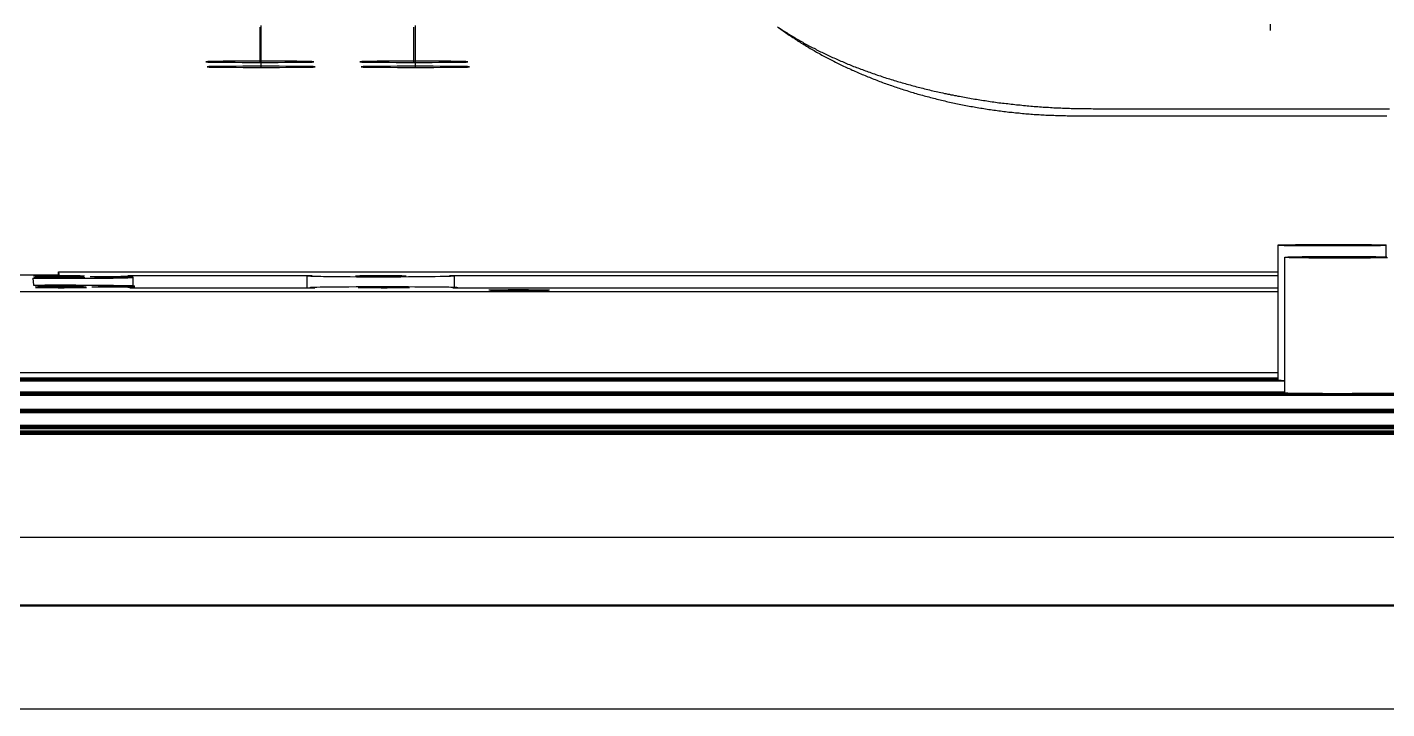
# Model space of a CAD drawing. Header units: millimetres. Extents: x -226 to 218, y -316 to 313.
# Drawn here: x 33.2 to 133.5, y -265.3 to -215.1 of the extents above; entities that cross this region are included whole.
import ezdxf

# ---------------------------------------------------------------- set-up
doc = ezdxf.new("R2010")
doc.units = ezdxf.units.MM
doc.layers.add('SKETCH', color=5, linetype='Continuous')
doc.layers.add('VISIBLE', color=7, linetype='Continuous')

msp = doc.modelspace()

# ---------------------------------------------------------------- linework, layer by layer
at = {"layer": 'SKETCH', "flags": 128}
for points in [[(50.42, -217.61), (50.42, -217.37), (50.42, -217.14), (50.42, -216.91), (50.42, -216.67), (50.42, -216.44), (50.42, -216.2), (50.42, -215.97), (50.42, -215.74), (50.42, -215.5), (50.42, -215.27), (50.42, -215.04)], [(50.5, -217.97), (50.5, -217.74), (50.5, -217.51), (50.5, -217.27), (50.5, -217.04), (50.5, -216.81), (50.5, -216.57), (50.5, -216.34), (50.5, -216.1), (50.5, -215.87), (50.5, -215.64), (50.5, -215.4), (50.5, -215.17), (50.5, -214.93)], [(61.77, -217.61), (61.77, -217.37), (61.77, -217.14), (61.77, -216.91), (61.77, -216.67), (61.77, -216.44), (61.77, -216.2), (61.77, -215.97), (61.77, -215.74), (61.77, -215.5), (61.77, -215.27), (61.77, -215.04)], [(61.88, -217.97), (61.88, -217.74), (61.88, -217.51), (61.88, -217.27), (61.88, -217.04), (61.88, -216.81), (61.88, -216.57), (61.88, -216.34), (61.88, -216.1), (61.88, -215.87), (61.88, -215.64), (61.88, -215.4), (61.88, -215.17), (61.88, -214.93)], [(88.59, -215.02), (88.67, -215.08), (88.76, -215.14), (88.84, -215.2), (88.93, -215.27), (89.01, -215.33), (89.1, -215.39), (89.19, -215.45), (89.28, -215.51), (89.36, -215.57), (89.45, -215.63), (89.54, -215.69), (89.63, -215.75), (89.72, -215.81), (89.81, -215.87), (89.9, -215.93), (89.99, -215.99), (90.08, -216.05), (90.17, -216.1), (90.26, -216.16), (90.35, -216.22), (90.45, -216.28), (90.54, -216.33), (90.63, -216.39), (90.73, -216.45), (90.82, -216.5), (90.91, -216.56), (91.01, -216.62), (91.1, -216.67), (91.2, -216.73), (91.29, -216.78), (91.39, -216.84), (91.48, -216.89), (91.58, -216.94), (91.68, -217), (91.77, -217.05), (91.87, -217.11), (91.97, -217.16), (92.07, -217.21), (92.17, -217.26), (92.26, -217.32), (92.36, -217.37), (92.46, -217.42), (92.56, -217.47), (92.66, -217.52), (92.76, -217.57), (92.86, -217.62), (92.96, -217.67), (93.07, -217.72), (93.17, -217.77), (93.27, -217.82), (93.37, -217.87), (93.47, -217.92), (93.58, -217.97), (93.68, -218.02), (93.78, -218.07), (93.89, -218.11), (93.99, -218.16), (94.09, -218.21), (94.2, -218.25), (94.3, -218.3), (94.41, -218.35), (94.51, -218.39), (94.62, -218.44), (94.73, -218.48), (94.83, -218.53), (94.94, -218.57), (95.05, -218.62), (95.15, -218.66), (95.26, -218.71), (95.37, -218.75), (95.48, -218.79), (95.58, -218.84), (95.69, -218.88), (95.8, -218.92), (95.91, -218.96), (96.02, -219), (96.13, -219.05), (96.24, -219.09), (96.35, -219.13), (96.46, -219.17), (96.57, -219.21), (96.68, -219.25), (96.79, -219.29), (96.9, -219.33), (97.01, -219.36), (97.12, -219.4), (97.24, -219.44), (97.35, -219.48), (97.46, -219.52), (97.57, -219.55), (97.69, -219.59), (97.8, -219.63), (97.91, -219.66), (98.03, -219.7), (98.14, -219.73), (98.25, -219.77), (98.37, -219.81), (98.48, -219.84), (98.6, -219.87), (98.71, -219.91), (98.83, -219.94), (98.94, -219.98), (99.06, -220.01), (99.17, -220.04), (99.29, -220.07), (99.4, -220.11), (99.52, -220.14), (99.64, -220.17), (99.75, -220.2), (99.87, -220.23), (99.99, -220.26), (100.1, -220.29), (100.22, -220.32), (100.34, -220.35), (100.46, -220.38), (100.58, -220.41), (100.69, -220.44), (100.81, -220.46), (100.93, -220.49), (101.05, -220.52), (101.17, -220.55), (101.29, -220.57), (101.41, -220.6), (101.52, -220.63), (101.64, -220.65), (101.76, -220.68), (101.88, -220.7), (102, -220.73), (102.12, -220.75), (102.24, -220.77), (102.36, -220.8), (102.48, -220.82), (102.6, -220.84), (102.73, -220.87), (102.85, -220.89), (102.97, -220.91), (103.09, -220.93), (103.21, -220.95), (103.33, -220.97), (103.45, -220.99), (103.58, -221.02), (103.7, -221.03), (103.82, -221.05), (103.94, -221.07), (104.06, -221.09), (104.19, -221.11), (104.31, -221.13), (104.43, -221.15), (104.55, -221.16), (104.68, -221.18), (104.8, -221.2), (104.92, -221.21), (105.05, -221.23), (105.17, -221.25), (105.29, -221.26), (105.42, -221.28), (105.54, -221.29), (105.66, -221.31), (105.79, -221.32), (105.91, -221.33), (106.03, -221.35), (106.16, -221.36), (106.28, -221.37), (106.41, -221.38), (106.53, -221.4), (106.66, -221.41), (106.78, -221.42), (106.9, -221.43), (107.03, -221.44), (107.15, -221.45), (107.28, -221.46), (107.4, -221.47), (107.53, -221.48), (107.65, -221.49), (107.78, -221.5), (107.9, -221.5), (108.02, -221.51), (108.14, -221.52), (108.26, -221.52), (108.38, -221.53), (108.5, -221.53), (108.62, -221.54), (108.74, -221.54), (108.86, -221.55), (108.98, -221.55), (109.1, -221.56), (109.22, -221.56), (109.34, -221.56), (109.46, -221.57), (109.59, -221.57), (109.71, -221.57), (109.84, -221.57), (109.97, -221.58), (110.1, -221.58), (110.24, -221.58), (110.38, -221.58), (110.52, -221.59), (110.66, -221.59), (110.85, -221.59), (111.05, -221.59), (111.26, -221.6), (111.47, -221.6), (111.69, -221.6), (111.9, -221.6), (112.13, -221.6), (112.35, -221.6), (112.58, -221.6), (112.81, -221.6), (113.04, -221.6), (113.28, -221.6), (113.51, -221.6), (113.75, -221.6), (113.99, -221.6), (114.22, -221.59), (114.46, -221.59), (114.7, -221.59), (114.94, -221.59), (115.17, -221.59), (115.41, -221.59), (115.64, -221.59), (115.87, -221.59), (116.1, -221.59), (116.32, -221.59), (116.55, -221.59), (116.78, -221.59), (117, -221.59), (117.23, -221.59), (117.46, -221.59), (117.68, -221.59), (117.91, -221.59), (118.14, -221.59), (118.36, -221.59), (118.59, -221.59), (118.82, -221.59), (119.04, -221.59), (119.27, -221.59), (119.5, -221.59), (119.72, -221.59), (119.95, -221.59), (120.18, -221.59), (120.41, -221.59), (120.63, -221.59), (120.86, -221.59), (121.09, -221.59), (121.31, -221.59), (121.54, -221.59), (121.77, -221.59), (121.99, -221.59), (122.22, -221.59), (122.45, -221.59), (122.67, -221.59), (122.9, -221.59), (123.13, -221.59), (123.35, -221.59), (123.58, -221.59), (123.81, -221.59), (124.03, -221.59), (124.26, -221.59), (124.49, -221.59), (124.71, -221.59), (124.94, -221.59), (125.17, -221.59), (125.39, -221.59), (125.62, -221.59), (125.85, -221.59), (126.07, -221.59), (126.3, -221.59), (126.53, -221.59), (126.75, -221.59), (126.98, -221.59), (127.21, -221.59), (127.43, -221.59), (127.66, -221.59), (127.89, -221.59), (128.11, -221.59), (128.34, -221.59), (128.57, -221.59), (128.79, -221.59), (129.02, -221.59), (129.25, -221.59), (129.47, -221.59), (129.7, -221.59), (129.93, -221.59), (130.15, -221.59), (130.38, -221.59), (130.61, -221.59), (130.83, -221.59), (131.06, -221.59), (131.29, -221.59), (131.51, -221.59), (131.74, -221.59), (131.97, -221.59), (132.19, -221.59), (132.42, -221.59), (132.65, -221.59), (132.87, -221.59), (133.1, -221.59), (133.33, -221.59), (133.55, -221.59)], [(88.62, -215.05), (88.71, -215.1), (88.79, -215.16), (88.87, -215.21), (88.96, -215.27), (89.04, -215.32), (89.13, -215.38), (89.21, -215.43), (89.3, -215.48), (89.38, -215.54), (89.47, -215.59), (89.55, -215.64), (89.64, -215.7), (89.73, -215.75), (89.82, -215.8), (89.91, -215.85), (90, -215.91), (90.09, -215.96), (90.18, -216.01), (90.27, -216.06), (90.36, -216.11), (90.45, -216.16), (90.54, -216.22), (90.63, -216.27), (90.73, -216.32), (90.82, -216.37), (90.91, -216.42), (91.01, -216.47), (91.1, -216.52), (91.19, -216.57), (91.29, -216.61), (91.39, -216.66), (91.48, -216.71), (91.58, -216.76), (91.67, -216.81), (91.77, -216.86), (91.87, -216.9), (91.97, -216.95), (92.06, -217), (92.16, -217.05), (92.26, -217.09), (92.36, -217.14), (92.46, -217.19), (92.56, -217.23), (92.66, -217.28), (92.76, -217.32), (92.86, -217.37), (92.97, -217.41), (93.07, -217.46), (93.17, -217.5), (93.27, -217.55), (93.38, -217.59), (93.48, -217.64), (93.58, -217.68), (93.69, -217.72), (93.79, -217.77), (93.9, -217.81), (94, -217.85), (94.11, -217.89), (94.21, -217.94), (94.32, -217.98), (94.43, -218.02), (94.53, -218.06), (94.64, -218.1), (94.75, -218.14), (94.86, -218.18), (94.97, -218.22), (95.08, -218.26), (95.18, -218.3), (95.29, -218.34), (95.4, -218.38), (95.51, -218.42), (95.63, -218.46), (95.74, -218.5), (95.85, -218.54), (95.96, -218.58), (96.07, -218.61), (96.18, -218.65), (96.3, -218.69), (96.41, -218.73), (96.52, -218.76), (96.63, -218.8), (96.75, -218.83), (96.86, -218.87), (96.98, -218.91), (97.09, -218.94), (97.21, -218.98), (97.32, -219.01), (97.44, -219.05), (97.55, -219.08), (97.67, -219.11), (97.78, -219.15), (97.9, -219.18), (98.02, -219.21), (98.13, -219.25), (98.25, -219.28), (98.37, -219.31), (98.49, -219.34), (98.61, -219.38), (98.72, -219.41), (98.84, -219.44), (98.96, -219.47), (99.08, -219.5), (99.2, -219.53), (99.32, -219.56), (99.44, -219.59), (99.56, -219.62), (99.68, -219.65), (99.8, -219.68), (99.92, -219.71), (100.04, -219.74), (100.16, -219.76), (100.29, -219.79), (100.41, -219.82), (100.53, -219.85), (100.65, -219.87), (100.78, -219.9), (100.9, -219.93), (101.02, -219.95), (101.15, -219.98), (101.27, -220), (101.39, -220.03), (101.52, -220.05), (101.64, -220.08), (101.77, -220.1), (101.89, -220.13), (102.01, -220.15), (102.14, -220.17), (102.26, -220.2), (102.39, -220.22), (102.51, -220.24), (102.64, -220.27), (102.77, -220.29), (102.89, -220.31), (103.02, -220.33), (103.14, -220.35), (103.27, -220.37), (103.4, -220.39), (103.53, -220.41), (103.65, -220.43), (103.78, -220.45), (103.91, -220.47), (104.03, -220.49), (104.16, -220.51), (104.29, -220.53), (104.42, -220.55), (104.55, -220.56), (104.68, -220.58), (104.8, -220.6), (104.93, -220.62), (105.06, -220.63), (105.19, -220.65), (105.32, -220.66), (105.45, -220.68), (105.58, -220.69), (105.71, -220.71), (105.84, -220.72), (105.97, -220.74), (106.1, -220.75), (106.23, -220.77), (106.36, -220.78), (106.49, -220.79), (106.62, -220.81), (106.75, -220.82), (106.88, -220.83), (107.01, -220.84), (107.14, -220.86), (107.27, -220.87), (107.4, -220.88), (107.53, -220.89), (107.66, -220.9), (107.8, -220.91), (107.93, -220.92), (108.06, -220.93), (108.19, -220.94), (108.32, -220.95), (108.45, -220.95), (108.58, -220.96), (108.72, -220.97), (108.85, -220.98), (108.98, -220.99), (109.11, -220.99), (109.24, -221), (109.37, -221), (109.49, -221.01), (109.62, -221.02), (109.75, -221.02), (109.87, -221.02), (110, -221.03), (110.13, -221.03), (110.26, -221.04), (110.38, -221.04), (110.51, -221.04), (110.64, -221.05), (110.77, -221.05), (110.9, -221.05), (111.04, -221.05), (111.17, -221.06), (111.31, -221.06), (111.45, -221.06), (111.59, -221.06), (111.73, -221.06), (111.88, -221.07), (112.02, -221.07), (112.22, -221.07), (112.42, -221.07), (112.62, -221.08), (112.83, -221.08), (113.03, -221.08), (113.25, -221.08), (113.46, -221.08), (113.68, -221.08), (113.9, -221.08), (114.12, -221.08), (114.35, -221.08), (114.57, -221.08), (114.8, -221.08), (115.03, -221.08), (115.26, -221.07), (115.49, -221.07), (115.71, -221.07), (115.94, -221.07), (116.17, -221.07), (116.4, -221.07), (116.62, -221.07), (116.85, -221.07), (117.07, -221.07), (117.29, -221.07), (117.51, -221.07), (117.73, -221.07), (117.95, -221.07), (118.17, -221.07), (118.39, -221.07), (118.61, -221.07), (118.83, -221.07), (119.04, -221.07), (119.26, -221.07), (119.48, -221.07), (119.7, -221.07), (119.92, -221.07), (120.14, -221.07), (120.36, -221.07), (120.58, -221.07), (120.8, -221.07), (121.02, -221.07), (121.24, -221.07), (121.46, -221.07), (121.68, -221.07), (121.9, -221.07), (122.12, -221.07), (122.34, -221.07), (122.56, -221.07), (122.77, -221.07), (122.99, -221.07), (123.21, -221.07), (123.43, -221.07), (123.65, -221.07), (123.87, -221.07), (124.09, -221.07), (124.31, -221.07), (124.53, -221.07), (124.75, -221.07), (124.97, -221.07), (125.19, -221.07), (125.41, -221.07), (125.63, -221.07), (125.85, -221.07), (126.07, -221.07), (126.28, -221.07), (126.5, -221.07), (126.72, -221.07), (126.94, -221.07), (127.16, -221.07), (127.38, -221.07), (127.6, -221.07), (127.82, -221.07), (128.04, -221.07), (128.26, -221.07), (128.48, -221.07), (128.7, -221.07), (128.92, -221.07), (129.14, -221.07), (129.36, -221.07), (129.58, -221.07), (129.8, -221.07), (130.01, -221.07), (130.23, -221.07), (130.45, -221.07), (130.67, -221.07), (130.89, -221.07), (131.11, -221.07), (131.33, -221.07), (131.55, -221.07), (131.77, -221.07), (131.99, -221.07), (132.21, -221.07), (132.43, -221.07), (132.65, -221.07), (132.87, -221.07), (133.09, -221.07), (133.31, -221.07), (133.53, -221.07), (133.74, -221.07)], [(124.94, -214.82), (124.94, -215.06), (124.94, -215.29)], [(54.4, -217.61), (54.36, -217.6), (54.25, -217.59), (54.07, -217.59), (53.82, -217.58), (53.5, -217.58), (53.13, -217.57), (52.71, -217.57), (52.24, -217.57), (51.74, -217.56), (51.22, -217.56), (50.68, -217.56), (50.13, -217.56), (49.6, -217.56), (49.07, -217.56), (48.57, -217.57), (48.11, -217.57), (47.69, -217.57), (47.32, -217.58), (47.01, -217.58), (46.76, -217.59), (46.58, -217.59), (46.47, -217.6), (46.43, -217.61), (46.47, -217.61), (46.58, -217.62), (46.76, -217.62), (47.02, -217.63), (47.33, -217.63), (47.7, -217.64), (48.13, -217.64), (48.59, -217.64), (49.09, -217.65), (49.61, -217.65), (50.15, -217.65), (50.7, -217.65), (51.24, -217.65), (51.76, -217.65), (52.26, -217.64), (52.72, -217.64), (53.14, -217.64), (53.51, -217.63), (53.83, -217.63), (54.08, -217.62), (54.26, -217.62), (54.37, -217.61), (54.4, -217.61)], [(65.76, -217.61), (65.72, -217.6), (65.61, -217.59), (65.42, -217.59), (65.17, -217.58), (64.86, -217.58), (64.49, -217.57), (64.06, -217.57), (63.6, -217.57), (63.1, -217.56), (62.57, -217.56), (62.03, -217.56), (61.49, -217.56), (60.95, -217.56), (60.43, -217.56), (59.93, -217.57), (59.47, -217.57), (59.05, -217.57), (58.68, -217.58), (58.36, -217.58), (58.11, -217.59), (57.93, -217.59), (57.82, -217.6), (57.79, -217.61), (57.83, -217.61), (57.94, -217.62), (58.12, -217.62), (58.38, -217.63), (58.69, -217.63), (59.06, -217.64), (59.49, -217.64), (59.95, -217.64), (60.45, -217.65), (60.98, -217.65), (61.51, -217.65), (62.06, -217.65), (62.6, -217.65), (63.12, -217.65), (63.62, -217.64), (64.08, -217.64), (64.5, -217.64), (64.87, -217.63), (65.19, -217.63), (65.44, -217.62), (65.62, -217.62), (65.72, -217.61), (65.76, -217.61)], [(54.49, -217.97), (54.46, -217.97), (54.34, -217.96), (54.16, -217.96), (53.91, -217.95), (53.59, -217.95), (53.22, -217.94), (52.8, -217.94), (52.33, -217.94), (51.83, -217.93), (51.3, -217.93), (50.76, -217.93), (50.22, -217.93), (49.68, -217.93), (49.16, -217.93), (48.66, -217.94), (48.19, -217.94), (47.77, -217.94), (47.4, -217.95), (47.09, -217.95), (46.84, -217.96), (46.65, -217.96), (46.55, -217.97), (46.51, -217.97), (46.55, -217.98), (46.66, -217.99), (46.84, -217.99), (47.1, -218), (47.41, -218), (47.78, -218.01), (48.21, -218.01), (48.67, -218.01), (49.17, -218.02), (49.7, -218.02), (50.24, -218.02), (50.78, -218.02), (51.32, -218.02), (51.85, -218.02), (52.35, -218.01), (52.81, -218.01), (53.23, -218.01), (53.61, -218), (53.92, -218), (54.17, -217.99), (54.35, -217.99), (54.46, -217.98), (54.49, -217.97)], [(65.87, -217.97), (65.83, -217.97), (65.72, -217.96), (65.54, -217.96), (65.28, -217.95), (64.97, -217.95), (64.59, -217.94), (64.17, -217.94), (63.7, -217.94), (63.2, -217.93), (62.68, -217.93), (62.14, -217.93), (61.59, -217.93), (61.06, -217.93), (60.53, -217.93), (60.03, -217.94), (59.57, -217.94), (59.15, -217.94), (58.78, -217.95), (58.46, -217.95), (58.21, -217.96), (58.03, -217.96), (57.92, -217.97), (57.89, -217.97), (57.93, -217.98), (58.04, -217.99), (58.22, -217.99), (58.47, -218), (58.79, -218), (59.16, -218.01), (59.59, -218.01), (60.05, -218.01), (60.55, -218.02), (61.08, -218.02), (61.62, -218.02), (62.16, -218.02), (62.7, -218.02), (63.23, -218.02), (63.73, -218.01), (64.19, -218.01), (64.61, -218.01), (64.98, -218), (65.3, -218), (65.55, -217.99), (65.73, -217.99), (65.84, -217.98), (65.87, -217.97)]]:
    msp.add_lwpolyline(points, dxfattribs=at)
at = {"layer": 'VISIBLE'}
for p, q in [((125.52, -241.08), (125.52, -231.11)), ((125.52, -231.11), (125.53, -231.12)), ((125.52, -231.11), (125.55, -231.11)), ((125.53, -231.12), (125.57, -231.12)), ((125.55, -231.11), (125.63, -231.1)), ((125.57, -231.12), (125.65, -231.13)), ((125.63, -231.1), (125.75, -231.1)), ((125.65, -231.13), (125.74, -231.13)), ((125.74, -231.13), (125.85, -231.13)), ((125.75, -231.1), (125.94, -231.09)), ((125.85, -231.13), (125.98, -231.14)), ((125.94, -231.09), (126.17, -231.09)), ((125.98, -231.14), (126.12, -231.14)), ((126.12, -231.14), (126.26, -231.14)), ((126.17, -231.09), (126.46, -231.09)), ((126.26, -231.14), (126.42, -231.14)), ((126.42, -231.14), (126.6, -231.15)), ((126.46, -231.09), (126.8, -231.08)), ((126.6, -231.15), (126.8, -231.15)), ((126.8, -231.08), (127.19, -231.08)), ((126.8, -231.15), (127.04, -231.15)), ((127.04, -231.15), (127.3, -231.15)), ((127.19, -231.08), (127.61, -231.07)), ((127.3, -231.15), (127.6, -231.16)), ((127.51, -231.11), (127.52, -231.12)), ((127.51, -231.11), (127.53, -231.11)), ((127.52, -231.12), (127.54, -231.12)), ((127.53, -231.11), (127.57, -231.11)), ((127.54, -231.12), (127.62, -231.12)), ((127.57, -231.11), (127.63, -231.11)), ((127.6, -231.16), (127.93, -231.16)), ((127.61, -231.07), (128.06, -231.07)), ((127.62, -231.12), (127.74, -231.13)), ((127.63, -231.11), (127.72, -231.1)), ((127.72, -231.1), (127.84, -231.1)), ((127.74, -231.13), (127.88, -231.13)), ((127.84, -231.1), (127.98, -231.1)), ((127.88, -231.13), (128.05, -231.13)), ((127.93, -231.16), (128.3, -231.16)), ((127.98, -231.1), (128.15, -231.1)), ((128.05, -231.13), (128.27, -231.13)), ((128.06, -231.07), (128.52, -231.07)), ((128.15, -231.1), (128.35, -231.1)), ((128.27, -231.13), (128.55, -231.14)), ((128.3, -231.16), (128.69, -231.16)), ((128.35, -231.1), (128.56, -231.09)), ((128.52, -231.07), (128.99, -231.07)), ((128.55, -231.14), (128.72, -231.14)), ((128.56, -231.09), (128.78, -231.09)), ((128.69, -231.16), (129.11, -231.16)), ((128.72, -231.14), (128.9, -231.14)), ((128.78, -231.09), (129.01, -231.09)), ((128.9, -231.14), (129.1, -231.14)), ((128.99, -231.07), (129.45, -231.07)), ((129.01, -231.09), (129.25, -231.09)), ((129.1, -231.14), (129.31, -231.14)), ((129.11, -231.16), (129.56, -231.16)), ((129.25, -231.09), (129.48, -231.09)), ((129.31, -231.14), (129.53, -231.14)), ((129.45, -231.07), (129.89, -231.07)), ((129.48, -231.09), (129.7, -231.09)), ((129.53, -231.14), (129.76, -231.14)), ((129.56, -231.16), (130.02, -231.16)), ((129.7, -231.09), (129.91, -231.09)), ((129.76, -231.14), (129.99, -231.14)), ((129.89, -231.07), (130.32, -231.07)), ((129.91, -231.09), (130.11, -231.09)), ((129.99, -231.14), (130.23, -231.14)), ((130.02, -231.16), (130.49, -231.16)), ((130.11, -231.09), (130.29, -231.09)), ((130.23, -231.14), (130.45, -231.14)), ((130.29, -231.09), (130.46, -231.09)), ((130.32, -231.07), (130.71, -231.07)), ((130.45, -231.14), (130.66, -231.13)), ((130.46, -231.09), (130.74, -231.1)), ((130.49, -231.16), (130.95, -231.16)), ((130.66, -231.13), (130.85, -231.13)), ((130.71, -231.07), (131.07, -231.07)), ((130.74, -231.1), (130.96, -231.1)), ((130.85, -231.13), (131.02, -231.13)), ((130.85, -231.13), (131.02, -231.13)), ((130.95, -231.16), (131.4, -231.16)), ((130.96, -231.1), (131.13, -231.1)), ((131.02, -231.13), (131.17, -231.13)), ((131.07, -231.07), (131.41, -231.07)), ((131.13, -231.1), (131.27, -231.1)), ((131.17, -231.13), (131.29, -231.13)), ((131.27, -231.1), (131.39, -231.11)), ((131.29, -231.13), (131.38, -231.12)), ((131.38, -231.12), (131.44, -231.12)), ((131.39, -231.11), (131.47, -231.11)), ((131.4, -231.16), (131.82, -231.15)), ((131.41, -231.07), (131.7, -231.08)), ((131.44, -231.12), (131.48, -231.12)), ((131.47, -231.11), (131.49, -231.11)), ((131.48, -231.12), (131.5, -231.12)), ((131.49, -231.11), (131.5, -231.12)), ((131.7, -231.08), (131.97, -231.08)), ((131.82, -231.15), (132.2, -231.15)), ((131.97, -231.08), (132.21, -231.08)), ((132.2, -231.15), (132.55, -231.15)), ((132.21, -231.08), (132.41, -231.08)), ((132.41, -231.08), (132.59, -231.09)), ((132.55, -231.15), (132.84, -231.14)), ((132.59, -231.09), (132.75, -231.09)), ((132.75, -231.09), (132.89, -231.09)), ((132.84, -231.14), (133.07, -231.14)), ((132.89, -231.09), (133.03, -231.09)), ((133.03, -231.09), (133.15, -231.1)), ((133.07, -231.14), (133.25, -231.13)), ((133.15, -231.1), (133.27, -231.1)), ((133.25, -231.13), (133.38, -231.13)), ((133.27, -231.1), (133.36, -231.1)), ((133.36, -231.1), (133.43, -231.11)), ((133.38, -231.13), (133.46, -231.12)), ((133.43, -231.11), (133.48, -231.11)), ((133.46, -231.12), (133.49, -231.12)), ((133.48, -231.11), (133.49, -231.12)), ((133.49, -231.99), (133.49, -231.12)), ((126.01, -232.01), (126.04, -232)), ((126.01, -242.01), (126.01, -232.01)), ((126.01, -232.01), (126.01, -232.01)), ((126.01, -232.01), (126.06, -232.02)), ((126.04, -232), (126.11, -232)), ((126.06, -232.02), (126.13, -232.02)), ((126.11, -232), (126.24, -231.99)), ((126.13, -232.02), (126.23, -232.02)), ((126.23, -232.02), (126.34, -232.03)), ((126.24, -231.99), (126.42, -231.99)), ((126.34, -232.03), (126.47, -232.03)), ((126.42, -231.99), (126.66, -231.98)), ((126.47, -232.03), (126.6, -232.03)), ((126.6, -232.03), (126.75, -232.03)), ((126.66, -231.98), (126.95, -231.98)), ((126.75, -232.03), (126.9, -232.04)), ((126.9, -232.04), (127.08, -232.04)), ((126.95, -231.98), (127.29, -231.97)), ((127.08, -232.04), (127.29, -232.04)), ((127.29, -231.97), (127.68, -231.97)), ((127.29, -232.04), (127.53, -232.04)), ((127.53, -232.04), (127.8, -232.05)), ((127.68, -231.97), (128.11, -231.97)), ((127.8, -232.05), (128.09, -232.05)), ((128, -232.01), (128.02, -232)), ((128, -232.01), (128.01, -232.01)), ((128.01, -232.01), (128.03, -232.01)), ((128.02, -232), (128.06, -232)), ((128.03, -232.01), (128.12, -232.02)), ((128.06, -232), (128.12, -232)), ((128.09, -232.05), (128.43, -232.05)), ((128.11, -231.97), (128.55, -231.96)), ((128.12, -232), (128.21, -232)), ((128.12, -232.02), (128.24, -232.02)), ((128.21, -232), (128.33, -231.99)), ((128.24, -232.02), (128.38, -232.02)), ((128.33, -231.99), (128.48, -231.99)), ((128.38, -232.02), (128.54, -232.02)), ((128.43, -232.05), (128.79, -232.05)), ((128.48, -231.99), (128.65, -231.99)), ((128.54, -232.02), (128.77, -232.03)), ((128.55, -231.96), (129.02, -231.96)), ((128.65, -231.99), (128.84, -231.99)), ((128.77, -232.03), (129.05, -232.03)), ((128.79, -232.05), (129.19, -232.05)), ((128.84, -231.99), (129.05, -231.99)), ((129.02, -231.96), (129.49, -231.96)), ((129.05, -231.99), (129.28, -231.99)), ((129.05, -232.03), (129.22, -232.03)), ((129.19, -232.05), (129.61, -232.05)), ((129.22, -232.03), (129.4, -232.03)), ((129.28, -231.99), (129.51, -231.99)), ((129.4, -232.03), (129.6, -232.03)), ((129.49, -231.96), (129.95, -231.96)), ((129.51, -231.99), (129.75, -231.98)), ((129.6, -232.03), (129.81, -232.03)), ((129.61, -232.05), (130.06, -232.05)), ((129.75, -231.98), (129.98, -231.98)), ((129.81, -232.03), (130.03, -232.03)), ((129.95, -231.96), (130.4, -231.96)), ((129.98, -231.98), (130.2, -231.98)), ((130.03, -232.03), (130.26, -232.03)), ((130.06, -232.05), (130.52, -232.05)), ((130.2, -231.98), (130.41, -231.98)), ((130.26, -232.03), (130.5, -232.03)), ((130.4, -231.96), (130.82, -231.96)), ((130.41, -231.98), (130.61, -231.99)), ((130.5, -232.03), (130.73, -232.03)), ((130.52, -232.05), (130.99, -232.05)), ((130.61, -231.99), (130.79, -231.99)), ((130.73, -232.03), (130.95, -232.03)), ((130.79, -231.99), (130.96, -231.99)), ((130.82, -231.96), (131.22, -231.96)), ((130.95, -232.03), (131.17, -232.03)), ((130.96, -231.99), (131.24, -231.99)), ((130.99, -232.05), (131.45, -232.05)), ((131.17, -232.03), (131.36, -232.02)), ((131.22, -231.96), (131.58, -231.97)), ((131.24, -231.99), (131.46, -231.99)), ((131.36, -232.02), (131.53, -232.02)), ((131.45, -232.05), (131.9, -232.05)), ((131.46, -231.99), (131.63, -231.99)), ((131.53, -232.02), (131.68, -232.02)), ((131.58, -231.97), (131.91, -231.97)), ((131.63, -231.99), (131.77, -232)), ((131.68, -232.02), (131.8, -232.02)), ((131.77, -232), (131.89, -232)), ((131.8, -232.02), (131.89, -232.02)), ((131.89, -232), (131.98, -232)), ((131.89, -232.02), (131.95, -232.01)), ((131.9, -232.05), (132.33, -232.05)), ((131.91, -231.97), (132.21, -231.97)), ((131.95, -232.01), (131.99, -232.01)), ((131.98, -232), (132, -232.01)), ((131.99, -232.01), (132, -232.01)), ((132, -232.01), (132, -232.01)), ((132.21, -231.97), (132.48, -231.97)), ((132.33, -232.05), (132.72, -232.04)), ((132.48, -231.97), (132.72, -231.97)), ((132.72, -231.97), (132.92, -231.98)), ((132.72, -232.04), (133.06, -232.04)), ((132.92, -231.98), (133.1, -231.98)), ((133.06, -232.04), (133.35, -232.03)), ((133.1, -231.98), (133.26, -231.98)), ((133.26, -231.98), (133.4, -231.98)), ((133.35, -232.03), (133.59, -232.03)), ((133.4, -231.98), (133.54, -231.99)), ((14.83, -233.32), (35.59, -233.32)), ((33.65, -233.56), (33.72, -234.07)), ((33.65, -233.56), (33.96, -233.56)), ((33.72, -233.39), (33.74, -233.38)), ((33.72, -233.39), (33.75, -233.39)), ((33.72, -233.39), (33.75, -233.39)), ((33.74, -233.38), (33.78, -233.38)), ((33.74, -233.5), (33.76, -233.51)), ((33.74, -233.5), (33.76, -233.51)), ((33.74, -233.5), (33.76, -233.5)), ((33.75, -233.39), (33.82, -233.39)), ((33.76, -233.5), (33.79, -233.5)), ((33.76, -233.51), (33.84, -233.51)), ((33.78, -233.38), (33.84, -233.38)), ((33.79, -233.5), (33.85, -233.49)), ((33.82, -233.39), (33.94, -233.4)), ((33.84, -233.38), (33.92, -233.38)), ((33.84, -233.51), (33.95, -233.51)), ((33.85, -233.49), (33.94, -233.49)), ((33.92, -233.38), (34.04, -233.37)), ((33.94, -233.4), (34.07, -233.4)), ((33.94, -233.49), (34.05, -233.49)), ((33.95, -233.51), (34.08, -233.51)), ((33.96, -233.56), (34.3, -233.56)), ((34.04, -233.37), (34.17, -233.37)), ((34.05, -233.49), (34.19, -233.49)), ((34.07, -233.4), (34.22, -233.4)), ((34.08, -233.51), (34.24, -233.52)), ((34.17, -233.37), (34.33, -233.37)), ((34.19, -233.49), (34.35, -233.49)), ((34.22, -233.4), (34.43, -233.4)), ((34.24, -233.52), (34.45, -233.52)), ((34.3, -233.56), (34.65, -233.56)), ((34.33, -233.37), (34.52, -233.37)), ((34.35, -233.49), (34.53, -233.48)), ((34.43, -233.4), (34.7, -233.41)), ((34.45, -233.52), (34.71, -233.52)), ((34.52, -233.37), (34.72, -233.37)), ((34.53, -233.48), (34.73, -233.48)), ((34.65, -233.56), (35.03, -233.56)), ((34.7, -233.41), (35.02, -233.41)), ((34.71, -233.52), (35.04, -233.52)), ((34.72, -233.37), (34.93, -233.37)), ((34.73, -233.48), (34.95, -233.48)), ((34.93, -233.37), (35.15, -233.36)), ((34.95, -233.48), (35.16, -233.48)), ((35.02, -233.41), (35.21, -233.41)), ((35.03, -233.56), (35.42, -233.57)), ((35.04, -233.52), (35.23, -233.52)), ((35.15, -233.36), (35.37, -233.36)), ((35.16, -233.48), (35.38, -233.48)), ((35.21, -233.41), (35.41, -233.41)), ((35.23, -233.52), (35.43, -233.52)), ((35.37, -233.36), (35.58, -233.36)), ((35.38, -233.48), (35.6, -233.48)), ((35.41, -233.41), (35.62, -233.41)), ((35.42, -233.57), (35.83, -233.57)), ((35.43, -233.52), (35.64, -233.52)), ((35.56, -233.32), (35.56, -233.09)), ((35.56, -233.09), (35.59, -233.32)), ((35.56, -233.09), (125.52, -233.09)), ((35.58, -233.36), (35.79, -233.36)), ((35.6, -233.48), (35.81, -233.48)), ((35.62, -233.41), (35.84, -233.41)), ((35.64, -233.52), (35.85, -233.52)), ((35.79, -233.36), (35.99, -233.36)), ((35.81, -233.48), (36.01, -233.48)), ((35.83, -233.57), (36.25, -233.56)), ((35.84, -233.41), (36.06, -233.41)), ((35.85, -233.52), (36.07, -233.52)), ((35.99, -233.36), (36.18, -233.37)), ((36.01, -233.48), (36.2, -233.48)), ((36.06, -233.41), (36.27, -233.41)), ((36.07, -233.52), (36.29, -233.52)), ((36.18, -233.37), (36.51, -233.37)), ((36.2, -233.48), (36.52, -233.48)), ((36.25, -233.56), (36.68, -233.56)), ((36.27, -233.41), (36.49, -233.41)), ((36.29, -233.52), (36.5, -233.52)), ((36.49, -233.41), (36.69, -233.4)), ((36.5, -233.52), (36.7, -233.52)), ((36.51, -233.37), (36.77, -233.37)), ((36.52, -233.48), (36.79, -233.48)), ((36.68, -233.56), (37.12, -233.56)), ((36.69, -233.4), (36.87, -233.4)), ((36.7, -233.52), (36.89, -233.52)), ((36.77, -233.37), (36.98, -233.37)), ((36.79, -233.48), (37, -233.49)), ((36.87, -233.4), (37.03, -233.4)), ((36.89, -233.52), (37.05, -233.52)), ((36.98, -233.37), (37.14, -233.37)), ((37, -233.49), (37.15, -233.49)), ((37.03, -233.4), (37.17, -233.4)), ((37.05, -233.52), (37.19, -233.51)), ((37.12, -233.56), (37.56, -233.56)), ((37.14, -233.37), (37.27, -233.38)), ((37.15, -233.49), (37.28, -233.49)), ((37.17, -233.4), (37.28, -233.4)), ((37.19, -233.51), (37.3, -233.51)), ((37.27, -233.38), (37.38, -233.38)), ((37.28, -233.4), (37.37, -233.39)), ((37.28, -233.49), (37.4, -233.49)), ((37.3, -233.51), (37.38, -233.51)), ((37.37, -233.39), (37.43, -233.39)), ((37.38, -233.38), (37.46, -233.38)), ((37.38, -233.51), (37.45, -233.51)), ((37.4, -233.49), (37.47, -233.5)), ((37.43, -233.39), (37.46, -233.39)), ((37.45, -233.51), (37.48, -233.5)), ((37.46, -233.38), (37.48, -233.39)), ((37.46, -233.39), (37.48, -233.39)), ((37.47, -233.5), (37.5, -233.5)), ((37.48, -233.5), (37.5, -233.5)), ((37.56, -233.56), (37.99, -233.56)), ((37.88, -233.44), (38.3, -233.44)), ((37.88, -233.44), (38.2, -233.45)), ((37.99, -233.56), (38.42, -233.56)), ((38.2, -233.45), (38.51, -233.45)), ((38.3, -233.44), (38.71, -233.44)), ((38.42, -233.56), (38.83, -233.55)), ((38.51, -233.45), (38.8, -233.45)), ((38.71, -233.44), (39.11, -233.43)), ((38.8, -233.45), (39.09, -233.45)), ((38.83, -233.55), (39.22, -233.55)), ((39.09, -233.45), (39.36, -233.46)), ((39.11, -233.43), (39.49, -233.43)), ((39.22, -233.55), (39.58, -233.55)), ((39.36, -233.46), (39.61, -233.46)), ((39.49, -233.43), (39.84, -233.43)), ((39.58, -233.55), (39.91, -233.54)), ((39.61, -233.46), (39.85, -233.46)), ((39.84, -233.43), (40.15, -233.42)), ((39.85, -233.46), (40.06, -233.46)), ((39.91, -233.54), (40.2, -233.54)), ((40.06, -233.46), (40.25, -233.47)), ((40.15, -233.42), (40.42, -233.42)), ((40.2, -233.54), (40.45, -233.53)), ((40.25, -233.47), (40.42, -233.47)), ((40.42, -233.42), (40.65, -233.41)), ((40.42, -233.47), (40.58, -233.48)), ((40.45, -233.53), (40.66, -233.53)), ((40.58, -233.48), (40.72, -233.48)), ((40.65, -233.41), (40.82, -233.4)), ((40.66, -233.36), (40.82, -233.37)), ((40.66, -233.36), (54.26, -233.36)), ((40.66, -233.53), (40.82, -233.52)), ((40.72, -233.48), (40.85, -233.48)), ((40.82, -233.37), (40.94, -233.37)), ((40.82, -233.4), (40.95, -233.4)), ((40.82, -233.52), (40.94, -233.51)), ((40.85, -233.48), (40.94, -233.49)), ((40.94, -233.37), (41.01, -233.38)), ((40.94, -233.49), (41.02, -233.49)), ((40.94, -233.51), (41.02, -233.51)), ((40.95, -233.4), (41.02, -233.39)), ((41.01, -233.38), (41.04, -233.39)), ((41.02, -233.39), (41.04, -233.39)), ((41.02, -233.49), (41.05, -233.5)), ((41.02, -233.51), (41.06, -233.5)), ((41.04, -233.5), (41.04, -233.39)), ((41.05, -233.5), (41.06, -233.5)), ((41.06, -234.11), (41.06, -233.5)), ((53.9, -233.39), (53.91, -233.38)), ((53.9, -233.39), (53.91, -233.38)), ((53.9, -234.27), (53.9, -233.39)), ((53.9, -233.39), (53.91, -233.39)), ((53.91, -233.38), (53.94, -233.38)), ((53.91, -233.39), (53.94, -233.39)), ((53.94, -233.38), (53.99, -233.37)), ((53.94, -233.39), (53.99, -233.4)), ((53.99, -233.37), (54.06, -233.37)), ((53.99, -233.4), (54.06, -233.4)), ((54.06, -233.37), (54.16, -233.37)), ((54.06, -233.4), (54.16, -233.41)), ((54.16, -233.37), (54.26, -233.36)), ((54.16, -233.41), (54.27, -233.41)), ((54.27, -233.41), (54.4, -233.41)), ((54.4, -233.41), (54.55, -233.42)), ((54.55, -233.42), (54.72, -233.42)), ((54.72, -233.42), (54.9, -233.42)), ((54.9, -233.42), (55.1, -233.43)), ((55.1, -233.43), (55.34, -233.43)), ((55.34, -233.43), (55.62, -233.43)), ((55.62, -233.43), (55.92, -233.44)), ((55.92, -233.44), (56.27, -233.44)), ((56.27, -233.44), (56.65, -233.44)), ((56.65, -233.44), (57.07, -233.44)), ((57.07, -233.44), (57.53, -233.45)), ((57.46, -233.39), (57.47, -233.38)), ((57.46, -233.39), (57.48, -233.39)), ((57.47, -233.38), (57.51, -233.38)), ((57.48, -233.39), (57.56, -233.39)), ((57.48, -233.39), (57.56, -233.39)), ((57.51, -233.38), (57.57, -233.38)), ((57.53, -233.45), (58.02, -233.45)), ((57.56, -233.39), (57.67, -233.4)), ((57.56, -233.39), (57.67, -233.4)), ((57.57, -233.38), (57.66, -233.38)), ((57.66, -233.38), (57.77, -233.37)), ((57.67, -233.4), (57.8, -233.4)), ((57.77, -233.37), (57.91, -233.37)), ((57.8, -233.4), (57.96, -233.4)), ((57.91, -233.37), (58.07, -233.37)), ((57.96, -233.4), (58.17, -233.4)), ((58.02, -233.45), (58.54, -233.45)), ((58.07, -233.37), (58.25, -233.37)), ((58.17, -233.4), (58.43, -233.41)), ((58.25, -233.37), (58.45, -233.37)), ((58.43, -233.41), (58.76, -233.41)), ((58.45, -233.37), (58.66, -233.37)), ((58.54, -233.45), (59.09, -233.45)), ((58.66, -233.37), (58.88, -233.36)), ((58.76, -233.41), (58.95, -233.41)), ((58.88, -233.36), (59.1, -233.36)), ((58.95, -233.41), (59.15, -233.41)), ((59.09, -233.45), (59.66, -233.45)), ((59.1, -233.36), (59.32, -233.36)), ((59.15, -233.41), (59.35, -233.41)), ((59.32, -233.36), (59.53, -233.36)), ((59.35, -233.41), (59.57, -233.41)), ((59.53, -233.36), (59.72, -233.36)), ((59.57, -233.41), (59.79, -233.41)), ((59.66, -233.45), (60.24, -233.45)), ((59.72, -233.36), (59.91, -233.37)), ((59.79, -233.41), (60.01, -233.41)), ((59.91, -233.37), (60.24, -233.37)), ((60.01, -233.41), (60.22, -233.41)), ((60.22, -233.41), (60.42, -233.4)), ((60.24, -233.37), (60.5, -233.37)), ((60.24, -233.45), (60.81, -233.45)), ((60.42, -233.4), (60.6, -233.4)), ((60.5, -233.37), (60.71, -233.37)), ((60.6, -233.4), (60.77, -233.4)), ((60.71, -233.37), (60.87, -233.37)), ((60.77, -233.4), (60.9, -233.4)), ((60.81, -233.45), (61.38, -233.44)), ((60.87, -233.37), (61, -233.38)), ((60.9, -233.4), (61.02, -233.4)), ((61, -233.38), (61.11, -233.38)), ((61.02, -233.4), (61.1, -233.39)), ((61.1, -233.39), (61.16, -233.39)), ((61.11, -233.38), (61.19, -233.38)), ((61.16, -233.39), (61.2, -233.39)), ((61.19, -233.38), (61.21, -233.39)), ((61.2, -233.39), (61.21, -233.39)), ((61.38, -233.44), (61.92, -233.44)), ((61.92, -233.44), (62.44, -233.44)), ((62.44, -233.44), (62.91, -233.43)), ((62.91, -233.43), (63.33, -233.43)), ((63.33, -233.43), (63.7, -233.42)), ((63.7, -233.42), (64.02, -233.42)), ((64.02, -233.42), (64.27, -233.41)), ((64.27, -233.41), (64.47, -233.41)), ((64.4, -233.36), (64.51, -233.37)), ((64.4, -233.36), (125.52, -233.36)), ((64.47, -233.41), (64.62, -233.4)), ((64.51, -233.37), (64.61, -233.37)), ((64.61, -233.37), (64.69, -233.38)), ((64.62, -233.4), (64.71, -233.4)), ((64.69, -233.38), (64.75, -233.38)), ((64.71, -233.4), (64.76, -233.39)), ((64.75, -233.38), (64.77, -233.39)), ((64.76, -233.39), (64.77, -233.39)), ((64.77, -234.22), (64.77, -233.39)), ((14.91, -234.55), (125.52, -234.55)), ((33.72, -234.07), (34.12, -234.07)), ((33.83, -234.13), (33.85, -234.12)), ((33.83, -234.13), (33.85, -234.13)), ((33.85, -234.12), (33.88, -234.12)), ((33.85, -234.13), (33.93, -234.13)), ((33.85, -234.24), (33.87, -234.25)), ((33.85, -234.24), (33.86, -234.24)), ((33.86, -234.24), (33.9, -234.24)), ((33.87, -234.25), (33.95, -234.25)), ((33.88, -234.12), (33.94, -234.12)), ((33.9, -234.24), (33.96, -234.24)), ((33.93, -234.13), (34.04, -234.14)), ((33.94, -234.12), (34.03, -234.12)), ((33.95, -234.25), (34.06, -234.25)), ((33.96, -234.24), (34.05, -234.23)), ((34.03, -234.12), (34.14, -234.11)), ((34.04, -234.14), (34.17, -234.14)), ((34.05, -234.23), (34.16, -234.23)), ((34.06, -234.25), (34.19, -234.26)), ((34.12, -234.07), (34.55, -234.06)), ((34.14, -234.11), (34.28, -234.11)), ((34.16, -234.23), (34.3, -234.23)), ((34.17, -234.14), (34.33, -234.14)), ((34.19, -234.26), (34.35, -234.26)), ((34.28, -234.11), (34.44, -234.11)), ((34.3, -234.23), (34.46, -234.23)), ((34.33, -234.14), (34.54, -234.14)), ((34.35, -234.26), (34.56, -234.26)), ((34.44, -234.11), (34.63, -234.11)), ((34.46, -234.23), (34.64, -234.23)), ((34.54, -234.14), (34.81, -234.15)), ((34.55, -234.06), (34.98, -234.06)), ((34.56, -234.26), (34.82, -234.26)), ((34.63, -234.11), (34.83, -234.11)), ((34.64, -234.23), (34.84, -234.22)), ((34.81, -234.15), (35.13, -234.15)), ((34.82, -234.26), (35.15, -234.26)), ((34.83, -234.11), (35.04, -234.11)), ((34.84, -234.22), (35.06, -234.22)), ((34.98, -234.06), (35.44, -234.06)), ((35.04, -234.11), (35.26, -234.11)), ((35.06, -234.22), (35.28, -234.22)), ((35.13, -234.15), (35.32, -234.15)), ((35.15, -234.26), (35.34, -234.26)), ((35.26, -234.11), (35.48, -234.11)), ((35.28, -234.22), (35.5, -234.22)), ((35.32, -234.15), (35.52, -234.15)), ((35.34, -234.26), (35.54, -234.27)), ((35.44, -234.06), (35.9, -234.06)), ((35.48, -234.11), (35.7, -234.1)), ((35.5, -234.22), (35.71, -234.22)), ((35.52, -234.15), (35.73, -234.15)), ((35.54, -234.27), (35.75, -234.27)), ((35.7, -234.1), (35.91, -234.11)), ((35.71, -234.22), (35.93, -234.22)), ((35.73, -234.15), (35.95, -234.15)), ((35.75, -234.27), (35.97, -234.27)), ((35.9, -234.06), (36.36, -234.06)), ((35.91, -234.11), (36.11, -234.11)), ((35.93, -234.22), (36.12, -234.22)), ((35.95, -234.15), (36.17, -234.15)), ((35.97, -234.27), (36.19, -234.26)), ((36.11, -234.11), (36.29, -234.11)), ((36.12, -234.22), (36.31, -234.22)), ((36.17, -234.15), (36.39, -234.15)), ((36.19, -234.26), (36.41, -234.26)), ((36.19, -234.26), (36.41, -234.26)), ((36.29, -234.11), (36.62, -234.11)), ((36.31, -234.22), (36.64, -234.22)), ((36.36, -234.06), (36.82, -234.06)), ((36.39, -234.15), (36.6, -234.15)), ((36.41, -234.26), (36.62, -234.26)), ((36.6, -234.15), (36.8, -234.15)), ((36.62, -234.11), (36.89, -234.11)), ((36.62, -234.26), (36.82, -234.26)), ((36.64, -234.22), (36.91, -234.23)), ((36.8, -234.15), (36.98, -234.14)), ((36.82, -234.06), (37.28, -234.07)), ((36.82, -234.26), (37, -234.26)), ((36.89, -234.11), (37.1, -234.11)), ((36.91, -234.23), (37.11, -234.23)), ((36.98, -234.14), (37.15, -234.14)), ((37, -234.26), (37.17, -234.26)), ((37.1, -234.11), (37.25, -234.11)), ((37.11, -234.23), (37.27, -234.23)), ((37.15, -234.14), (37.29, -234.14)), ((37.15, -234.14), (37.29, -234.14)), ((37.17, -234.26), (37.3, -234.26)), ((37.17, -234.26), (37.3, -234.26)), ((37.25, -234.11), (37.38, -234.12)), ((37.27, -234.23), (37.4, -234.23)), ((37.28, -234.07), (37.72, -234.07)), ((37.29, -234.14), (37.4, -234.14)), ((37.3, -234.26), (37.42, -234.25)), ((37.38, -234.12), (37.5, -234.12)), ((37.4, -234.14), (37.48, -234.13)), ((37.4, -234.23), (37.52, -234.24)), ((37.42, -234.25), (37.5, -234.25)), ((37.48, -234.13), (37.55, -234.13)), ((37.5, -234.12), (37.57, -234.12)), ((37.5, -234.25), (37.56, -234.25)), ((37.52, -234.24), (37.59, -234.24)), ((37.55, -234.13), (37.58, -234.13)), ((37.56, -234.25), (37.6, -234.25)), ((37.57, -234.12), (37.6, -234.13)), ((37.58, -234.13), (37.6, -234.13)), ((37.59, -234.24), (37.62, -234.24)), ((37.6, -234.25), (37.62, -234.24)), ((37.72, -234.07), (38.15, -234.07)), ((38, -234.19), (38.47, -234.18)), ((38, -234.19), (38.32, -234.19)), ((38.15, -234.07), (38.56, -234.07)), ((38.32, -234.19), (38.63, -234.19)), ((38.47, -234.18), (38.94, -234.18)), ((38.56, -234.07), (38.94, -234.08)), ((38.63, -234.19), (38.93, -234.19)), ((38.93, -234.19), (39.21, -234.19)), ((38.94, -234.08), (39.3, -234.08)), ((38.94, -234.18), (39.39, -234.17)), ((39.21, -234.19), (39.49, -234.2)), ((39.3, -234.08), (39.62, -234.08)), ((39.39, -234.17), (39.81, -234.17)), ((39.49, -234.2), (39.74, -234.2)), ((39.62, -234.08), (39.91, -234.09)), ((39.74, -234.2), (39.97, -234.2)), ((39.81, -234.17), (40.19, -234.16)), ((39.91, -234.09), (40.17, -234.09)), ((39.97, -234.2), (40.19, -234.21)), ((40.17, -234.09), (40.46, -234.1)), ((40.19, -234.16), (40.51, -234.16)), ((40.19, -234.21), (40.37, -234.21)), ((40.37, -234.21), (40.54, -234.21)), ((40.46, -234.1), (40.71, -234.1)), ((40.51, -234.16), (40.78, -234.15)), ((40.54, -234.21), (40.68, -234.22)), ((40.68, -234.22), (40.82, -234.22)), ((40.71, -234.1), (40.91, -234.11)), ((40.78, -234.15), (40.98, -234.14)), ((40.82, -234.22), (40.93, -234.22)), ((40.82, -234.27), (40.93, -234.26)), ((40.82, -234.27), (54.47, -234.27)), ((40.91, -234.11), (41.06, -234.11)), ((40.93, -234.22), (41.02, -234.23)), ((40.93, -234.26), (41.02, -234.26)), ((40.98, -234.14), (41.11, -234.14)), ((41.02, -234.23), (41.1, -234.23)), ((41.02, -234.26), (41.09, -234.26)), ((41.06, -234.11), (41.15, -234.12)), ((41.06, -234.11), (41.15, -234.12)), ((41.09, -234.26), (41.15, -234.25)), ((41.1, -234.23), (41.15, -234.24)), ((41.11, -234.14), (41.17, -234.13)), ((41.15, -234.12), (41.17, -234.13)), ((41.15, -234.12), (41.17, -234.13)), ((41.15, -234.24), (41.18, -234.24)), ((41.15, -234.25), (41.18, -234.25)), ((41.17, -234.24), (41.17, -234.13)), ((41.18, -234.24), (41.19, -234.24)), ((41.18, -234.24), (41.19, -234.24)), ((41.18, -234.25), (41.19, -234.24)), ((41.19, -234.27), (41.19, -234.24)), ((54.1, -234.27), (54.1, -234.24)), ((54.1, -234.24), (54.11, -234.24)), ((54.1, -234.24), (54.12, -234.25)), ((54.11, -234.24), (54.16, -234.23)), ((54.12, -234.25), (54.18, -234.25)), ((54.16, -234.23), (54.25, -234.23)), ((54.18, -234.25), (54.26, -234.26)), ((54.25, -234.23), (54.4, -234.22)), ((54.26, -234.26), (54.36, -234.26)), ((54.36, -234.26), (54.47, -234.27)), ((54.4, -234.22), (54.6, -234.22)), ((54.6, -234.22), (54.86, -234.21)), ((54.86, -234.21), (55.17, -234.2)), ((55.17, -234.2), (55.54, -234.2)), ((55.54, -234.2), (55.97, -234.19)), ((55.97, -234.19), (56.44, -234.19)), ((56.44, -234.19), (56.96, -234.19)), ((56.96, -234.19), (57.5, -234.18)), ((57.5, -234.18), (58.07, -234.18)), ((57.67, -234.24), (57.69, -234.25)), ((57.67, -234.24), (57.68, -234.24)), ((57.68, -234.24), (57.72, -234.24)), ((57.69, -234.25), (57.77, -234.25)), ((57.72, -234.24), (57.78, -234.24)), ((57.77, -234.25), (57.88, -234.25)), ((57.78, -234.24), (57.87, -234.23)), ((57.87, -234.23), (57.98, -234.23)), ((57.88, -234.25), (58.01, -234.26)), ((57.98, -234.23), (58.12, -234.23)), ((58.01, -234.26), (58.17, -234.26)), ((58.07, -234.18), (58.65, -234.18)), ((58.12, -234.23), (58.28, -234.23)), ((58.17, -234.26), (58.38, -234.26)), ((58.28, -234.23), (58.46, -234.23)), ((58.38, -234.26), (58.65, -234.26)), ((58.46, -234.23), (58.66, -234.22)), ((58.65, -234.18), (59.23, -234.18)), ((58.65, -234.26), (58.98, -234.26)), ((58.66, -234.22), (58.88, -234.22)), ((58.88, -234.22), (59.1, -234.22)), ((58.98, -234.26), (59.16, -234.26)), ((59.1, -234.22), (59.32, -234.22)), ((59.16, -234.26), (59.36, -234.27)), ((59.23, -234.18), (59.8, -234.18)), ((59.32, -234.22), (59.53, -234.22)), ((59.36, -234.27), (59.57, -234.27)), ((59.53, -234.22), (59.74, -234.22)), ((59.57, -234.27), (59.79, -234.27)), ((59.74, -234.22), (59.94, -234.22)), ((59.79, -234.27), (60.01, -234.26)), ((59.8, -234.18), (60.35, -234.18)), ((59.94, -234.22), (60.13, -234.22)), ((60.01, -234.26), (60.23, -234.26)), ((60.13, -234.22), (60.46, -234.22)), ((60.23, -234.26), (60.44, -234.26)), ((60.35, -234.18), (60.87, -234.18)), ((60.44, -234.26), (60.64, -234.26)), ((60.46, -234.22), (60.73, -234.23)), ((60.64, -234.26), (60.83, -234.26)), ((60.73, -234.23), (60.93, -234.23)), ((60.83, -234.26), (60.99, -234.26)), ((60.87, -234.18), (61.37, -234.18)), ((60.93, -234.23), (61.09, -234.23)), ((60.99, -234.26), (61.13, -234.26)), ((61.09, -234.23), (61.22, -234.23)), ((61.13, -234.26), (61.24, -234.25)), ((61.22, -234.23), (61.34, -234.24)), ((61.24, -234.25), (61.33, -234.25)), ((61.33, -234.25), (61.39, -234.25)), ((61.34, -234.24), (61.41, -234.24)), ((61.37, -234.18), (61.83, -234.19)), ((61.39, -234.25), (61.42, -234.25)), ((61.41, -234.24), (61.44, -234.24)), ((61.42, -234.25), (61.44, -234.24)), ((61.83, -234.19), (62.25, -234.19)), ((62.25, -234.19), (62.63, -234.19)), ((62.63, -234.19), (62.98, -234.19)), ((62.98, -234.19), (63.28, -234.2)), ((63.28, -234.2), (63.56, -234.2)), ((63.56, -234.2), (63.8, -234.2)), ((63.8, -234.2), (64.01, -234.21)), ((64.01, -234.21), (64.19, -234.21)), ((64.19, -234.21), (64.35, -234.21)), ((64.35, -234.21), (64.5, -234.22)), ((64.5, -234.22), (64.64, -234.22)), ((64.64, -234.22), (64.75, -234.22)), ((64.65, -234.27), (64.75, -234.26)), ((64.65, -234.27), (125.52, -234.27)), ((64.75, -234.22), (64.84, -234.23)), ((64.75, -234.26), (64.84, -234.26)), ((64.84, -234.23), (64.92, -234.23)), ((64.84, -234.26), (64.92, -234.26)), ((64.92, -234.23), (64.97, -234.24)), ((64.92, -234.26), (64.97, -234.25)), ((64.97, -234.24), (65, -234.24)), ((64.97, -234.25), (65, -234.25)), ((65, -234.24), (65.01, -234.24)), ((65, -234.24), (65.01, -234.24)), ((65, -234.25), (65.01, -234.24)), ((65.01, -234.27), (65.01, -234.24)), ((67.3, -234.43), (67.3, -234.43)), ((67.3, -234.43), (67.32, -234.43)), ((67.3, -234.43), (67.33, -234.43)), ((67.32, -234.43), (67.36, -234.42)), ((67.33, -234.43), (67.42, -234.44)), ((67.36, -234.42), (67.43, -234.42)), ((67.42, -234.44), (67.56, -234.44)), ((67.43, -234.42), (67.54, -234.42)), ((67.54, -234.42), (67.67, -234.41)), ((67.56, -234.44), (67.71, -234.44)), ((67.67, -234.41), (67.83, -234.41)), ((67.71, -234.44), (67.9, -234.45)), ((67.83, -234.41), (68.02, -234.41)), ((67.9, -234.45), (68.15, -234.45)), ((68.02, -234.41), (68.24, -234.41)), ((68.15, -234.45), (68.46, -234.45)), ((68.24, -234.41), (68.48, -234.41)), ((68.46, -234.45), (68.65, -234.45)), ((68.48, -234.41), (68.73, -234.4)), ((68.65, -234.45), (68.85, -234.45)), ((68.73, -234.4), (68.99, -234.4)), ((68.85, -234.45), (69.07, -234.45)), ((68.99, -234.4), (69.25, -234.4)), ((69.07, -234.45), (69.31, -234.46)), ((69.25, -234.4), (69.51, -234.4)), ((69.31, -234.46), (69.56, -234.46)), ((69.51, -234.4), (69.76, -234.4)), ((69.56, -234.46), (69.82, -234.46)), ((69.76, -234.4), (70, -234.4)), ((69.82, -234.46), (70.08, -234.45)), ((70, -234.4), (70.22, -234.4)), ((70.08, -234.45), (70.34, -234.45)), ((70.22, -234.4), (70.42, -234.41)), ((70.34, -234.45), (70.59, -234.45)), ((70.42, -234.41), (70.61, -234.41)), ((70.59, -234.45), (70.83, -234.45)), ((70.61, -234.41), (70.92, -234.41)), ((70.83, -234.45), (71.04, -234.45)), ((70.92, -234.41), (71.17, -234.41)), ((71.04, -234.45), (71.24, -234.45)), ((71.17, -234.41), (71.36, -234.41)), ((71.24, -234.45), (71.4, -234.44)), ((71.36, -234.41), (71.51, -234.42)), ((71.4, -234.44), (71.53, -234.44)), ((71.51, -234.42), (71.65, -234.42)), ((71.53, -234.44), (71.63, -234.44)), ((71.63, -234.44), (71.71, -234.44)), ((71.65, -234.42), (71.74, -234.43)), ((71.71, -234.44), (71.75, -234.43)), ((71.74, -234.43), (71.76, -234.43)), ((71.75, -234.43), (71.77, -234.43)), ((71.76, -234.43), (71.77, -234.43)), ((-193.22, -240.51), (125.52, -240.51)), ((-177.04, -240.9), (125.52, -240.9)), ((-177.04, -240.99), (125.52, -240.99)), ((-177.04, -241.05), (125.52, -241.05)), ((-177.04, -241.14), (126.01, -241.14)), ((125.52, -241.08), (125.53, -241.08)), ((125.53, -241.08), (125.57, -241.08)), ((125.57, -241.08), (125.65, -241.09)), ((125.65, -241.09), (125.74, -241.09)), ((125.74, -241.09), (125.85, -241.1)), ((125.85, -241.1), (125.98, -241.1)), ((125.98, -241.1), (126.01, -241.1)), ((-177.04, -241.95), (126.01, -241.95)), ((-177.04, -242.04), (126.9, -242.04)), ((-177.04, -242.1), (177.04, -242.1)), ((-177.04, -242.19), (177.04, -242.19)), ((126.01, -242.01), (126.01, -242.01)), ((126.01, -242.01), (126.06, -242.02)), ((126.06, -242.02), (126.13, -242.02)), ((126.13, -242.02), (126.23, -242.02)), ((126.23, -242.02), (126.34, -242.03)), ((126.34, -242.03), (126.47, -242.03)), ((126.47, -242.03), (126.6, -242.03)), ((126.6, -242.03), (126.75, -242.04)), ((126.75, -242.04), (126.9, -242.04)), ((126.9, -242.04), (127.08, -242.04)), ((127.08, -242.04), (127.29, -242.04)), ((127.29, -242.04), (127.53, -242.05)), ((127.53, -242.05), (127.8, -242.05)), ((127.8, -242.05), (128.09, -242.05)), ((128.09, -242.05), (128.43, -242.05)), ((128.43, -242.05), (128.79, -242.05)), ((128.79, -242.05), (129.19, -242.06)), ((129.19, -242.06), (129.61, -242.06)), ((129.61, -242.06), (130.06, -242.06)), ((130.06, -242.06), (130.52, -242.06)), ((130.52, -242.06), (130.99, -242.05)), ((130.99, -242.05), (131.45, -242.05)), ((131.45, -242.05), (131.9, -242.05)), ((131.9, -242.05), (132.33, -242.05)), ((132.33, -242.05), (132.72, -242.04)), ((132.72, -242.04), (133.06, -242.04)), ((133.06, -242.04), (133.35, -242.03)), ((133.14, -242.04), (166.9, -242.04)), ((133.35, -242.03), (133.59, -242.03)), ((-177.04, -243.22), (177.04, -243.22)), ((-177.04, -243.31), (177.04, -243.31)), ((-177.04, -243.37), (177.04, -243.37)), ((-177.04, -243.46), (177.04, -243.46)), ((-177.04, -244.41), (177.04, -244.41)), ((-177.04, -244.5), (177.04, -244.5)), ((-177.04, -244.56), (177.04, -244.56)), ((-177.04, -244.65), (177.04, -244.65)), ((-197.47, -245.06), (197.47, -245.06)), ((-177.15, -244.97), (177.15, -244.97)), ((-177.1, -244.91), (177.1, -244.91)), ((-177.04, -244.82), (177.04, -244.82)), ((-197.47, -252.66), (197.47, -252.66)), ((-197.47, -257.72), (197.47, -257.72)), ((-197.41, -257.64), (197.41, -257.64)), ((-197.47, -265.32), (197.47, -265.32))]:
    msp.add_line(p, q, dxfattribs=at)

doc.saveas('drawing.dxf')
